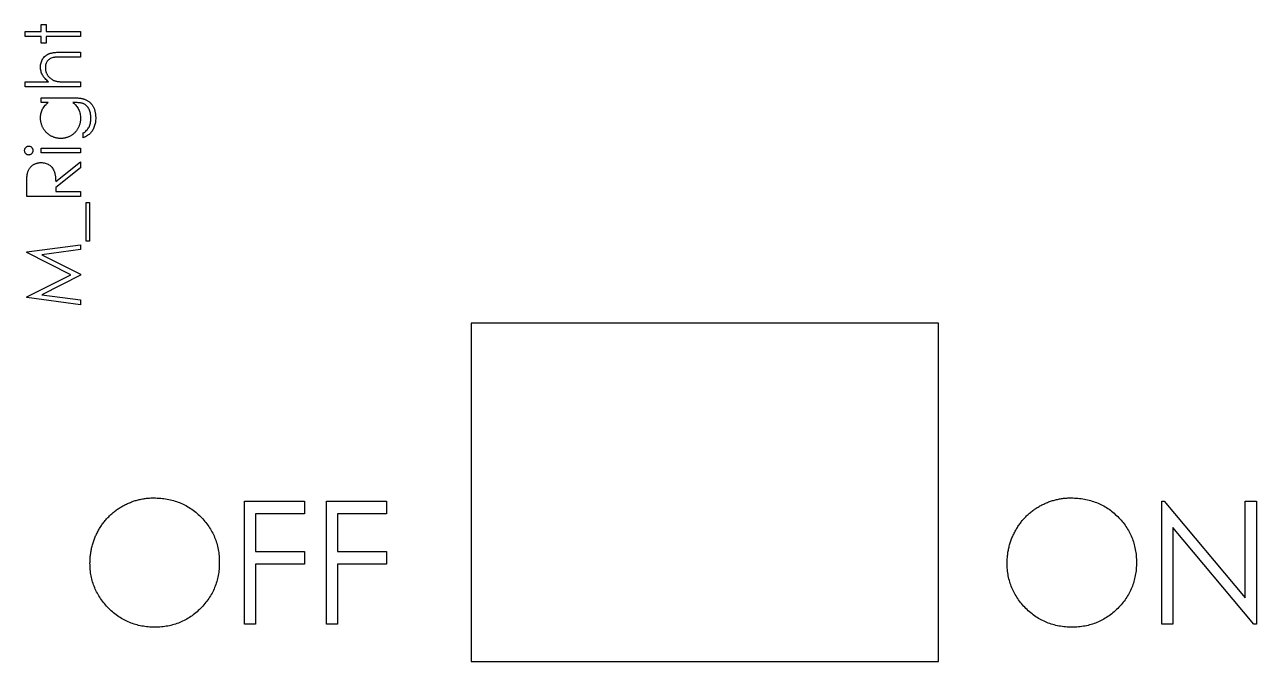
# Model space of a CAD drawing. Header units: millimetres. Extents: x -216 to 166, y 2 to 391.
# Drawn here: x 66.5 to 146.6, y 1.7 to 43.1 of the extents above; entities that cross this region are included whole.
import ezdxf

# ---------------------------------------------------------------- set-up
doc = ezdxf.new("R2010")
doc.units = ezdxf.units.MM

msp = doc.modelspace()

# ---------------------------------------------------------------- linework, layer by layer
at = {"color": 7, "linetype": 'Continuous', "lineweight": 25}
for p, q in [((66.517, 42.356), (66.517, 42.67)), ((66.517, 42.67), (67.549, 42.67)), ((67.549, 42.67), (67.549, 43.119)), ((67.549, 43.119), (67.863, 43.119)), ((67.863, 43.119), (67.863, 42.67)), ((67.863, 42.67), (70.107, 42.67)), ((70.107, 42.67), (70.107, 42.356)), ((67.549, 42.356), (66.517, 42.356)), ((67.549, 41.907), (67.549, 42.356)), ((67.863, 41.907), (67.549, 41.907)), ((70.107, 42.356), (67.863, 42.356)), ((67.863, 42.356), (67.863, 41.907)), ((68.8, 41.324), (70.107, 41.324)), ((70.107, 41.01), (68.903, 41.01)), ((70.107, 41.324), (70.107, 41.01)), ((66.517, 39.081), (66.517, 39.395)), ((66.517, 39.395), (68.032, 39.395)), ((69.182, 39.395), (70.107, 39.395)), ((70.107, 39.395), (70.107, 39.081)), ((70.107, 39.081), (66.517, 39.081)), ((67.549, 38.049), (67.549, 38.363)), ((67.549, 38.363), (69.579, 38.363)), ((67.996, 38.049), (67.549, 38.049)), ((69.749, 38.049), (69.616, 38.049)), ((70.286, 35.76), (70.286, 36.074)), ((67.549, 34.773), (67.549, 35.087)), ((67.549, 35.087), (70.107, 35.087)), ((70.107, 34.773), (67.549, 34.773)), ((70.107, 35.087), (70.107, 34.773)), ((68.491, 32.904), (70.107, 34.19)), ((70.107, 33.801), (68.491, 32.515)), ((70.107, 34.19), (70.107, 33.801)), ((66.607, 31.946), (66.607, 32.646)), ((68.491, 32.515), (68.491, 32.26)), ((68.491, 32.26), (70.107, 32.26)), ((70.107, 32.26), (70.107, 31.946)), ((70.107, 31.946), (66.607, 31.946)), ((70.466, 29.029), (70.466, 31.542)), ((70.466, 31.542), (70.69, 31.542)), ((70.69, 31.542), (70.69, 29.029)), ((70.69, 29.029), (70.466, 29.029)), ((66.607, 28.34), (70.107, 28.805)), ((66.607, 28.294), (66.607, 28.34)), ((69.478, 26.853), (66.607, 28.294)), ((70.107, 28.489), (67.588, 28.154)), ((67.588, 28.154), (70.107, 26.891)), ((70.107, 28.805), (70.107, 28.489)), ((66.607, 25.408), (69.478, 26.853)), ((70.107, 26.82), (67.583, 25.552)), ((70.107, 26.891), (70.107, 26.82)), ((66.607, 25.363), (66.607, 25.408)), ((70.107, 24.901), (66.607, 25.363)), ((67.583, 25.552), (70.107, 25.217)), ((70.107, 25.217), (70.107, 24.901)), ((95.5, 23.7), (95.5, 1.7)), ((125.9, 23.7), (95.5, 23.7)), ((125.9, 1.7), (125.9, 23.7)), ((80.773, 4.127), (80.773, 12.127)), ((80.773, 12.127), (84.671, 12.127)), ((84.671, 12.127), (84.671, 11.307)), ((86.107, 4.127), (86.107, 12.127)), ((86.107, 12.127), (90.004, 12.127)), ((90.004, 12.127), (90.004, 11.307)), ((140.411, 4.127), (140.411, 12.127)), ((140.411, 12.127), (140.561, 12.127)), ((140.561, 12.127), (145.847, 5.831)), ((145.847, 5.831), (145.847, 12.127)), ((145.847, 12.127), (146.565, 12.127)), ((146.565, 12.127), (146.565, 4.127)), ((84.671, 11.307), (81.491, 11.307)), ((81.491, 11.307), (81.491, 8.845)), ((90.004, 11.307), (86.824, 11.307)), ((86.824, 11.307), (86.824, 8.845)), ((146.401, 4.127), (141.129, 10.409)), ((141.129, 10.409), (141.129, 4.127)), ((81.491, 8.845), (84.671, 8.845)), ((84.671, 8.845), (84.671, 8.025)), ((86.824, 8.845), (90.004, 8.845)), ((90.004, 8.845), (90.004, 8.025)), ((84.671, 8.025), (81.491, 8.025)), ((81.491, 8.025), (81.491, 4.127)), ((90.004, 8.025), (86.824, 8.025)), ((86.824, 8.025), (86.824, 4.127)), ((81.491, 4.127), (80.773, 4.127)), ((86.824, 4.127), (86.107, 4.127)), ((141.129, 4.127), (140.411, 4.127)), ((146.565, 4.127), (146.401, 4.127)), ((95.5, 1.7), (125.9, 1.7))]:
    msp.add_line(p, q, dxfattribs=at)
for points, knots in [([(67.504, 40.368), (67.506, 40.415), (67.509, 40.508), (67.537, 40.642), (67.582, 40.769), (67.646, 40.885), (67.724, 40.99), (67.816, 41.082), (67.92, 41.159), (68.018, 41.21), (68.104, 41.244), (68.178, 41.265), (68.261, 41.283), (68.352, 41.299), (68.452, 41.309), (68.561, 41.318), (68.678, 41.324), (68.759, 41.324), (68.8, 41.324)], [0, 0, 0, 0, 0.077236, 0.151245, 0.22342, 0.29547, 0.3669, 0.43705, 0.506651, 0.577825, 0.615876, 0.658016, 0.703748, 0.754057, 0.808962, 0.867901, 0.931695, 1, 1, 1, 1]), ([(68.321, 40.974), (68.282, 40.962), (68.206, 40.94), (68.102, 40.889), (68.013, 40.826), (67.942, 40.748), (67.885, 40.657), (67.846, 40.553), (67.822, 40.437), (67.819, 40.355), (67.818, 40.312)], [0, 0, 0, 0, 0.136267, 0.26128, 0.379595, 0.494345, 0.60984, 0.729869, 0.859203, 1, 1, 1, 1]), ([(68.903, 41.01), (68.869, 41.01), (68.802, 41.009), (68.707, 41.008), (68.62, 41.006), (68.543, 41.001), (68.475, 40.997), (68.415, 40.99), (68.365, 40.983), (68.335, 40.977), (68.321, 40.974)], [0, 0, 0, 0, 0.178867, 0.342142, 0.489872, 0.622114, 0.740055, 0.841468, 0.928901, 1, 1, 1, 1]), ([(68.032, 39.395), (67.99, 39.428), (67.908, 39.494), (67.801, 39.604), (67.708, 39.718), (67.633, 39.838), (67.575, 39.963), (67.534, 40.094), (67.509, 40.229), (67.506, 40.321), (67.504, 40.368)], [0, 0, 0, 0, 0.140704, 0.273958, 0.400629, 0.522804, 0.641767, 0.760002, 0.878421, 1, 1, 1, 1]), ([(67.818, 40.312), (67.819, 40.287), (67.819, 40.237), (67.829, 40.163), (67.844, 40.091), (67.866, 40.021), (67.894, 39.953), (67.927, 39.887), (67.967, 39.824), (68.012, 39.762), (68.062, 39.705), (68.115, 39.651), (68.171, 39.604), (68.23, 39.561), (68.292, 39.524), (68.357, 39.491), (68.425, 39.464), (68.472, 39.45), (68.495, 39.443)], [0, 0, 0, 0, 0.064023, 0.1267, 0.189094, 0.250549, 0.312483, 0.374212, 0.437823, 0.502633, 0.567724, 0.630558, 0.692757, 0.754256, 0.815111, 0.876045, 0.937979, 1, 1, 1, 1]), ([(68.495, 39.443), (68.512, 39.439), (68.549, 39.431), (68.611, 39.421), (68.682, 39.413), (68.763, 39.406), (68.854, 39.401), (68.954, 39.397), (69.065, 39.395), (69.142, 39.395), (69.182, 39.395)], [0, 0, 0, 0, 0.075999, 0.165611, 0.269045, 0.387448, 0.518827, 0.665394, 0.825083, 1, 1, 1, 1]), ([(67.504, 37.036), (67.505, 37.083), (67.508, 37.176), (67.529, 37.313), (67.563, 37.445), (67.611, 37.573), (67.676, 37.698), (67.762, 37.819), (67.87, 37.937), (67.953, 38.01), (67.996, 38.049)], [0, 0, 0, 0, 0.120911, 0.238762, 0.354755, 0.470359, 0.589144, 0.716329, 0.852445, 1, 1, 1, 1]), ([(69.579, 38.363), (69.622, 38.362), (69.705, 38.362), (69.826, 38.358), (69.937, 38.35), (70.04, 38.341), (70.134, 38.327), (70.218, 38.311), (70.294, 38.293), (70.341, 38.277), (70.363, 38.269)], [0, 0, 0, 0, 0.163445, 0.315489, 0.456291, 0.585864, 0.705429, 0.813371, 0.911718, 1, 1, 1, 1]), ([(69.616, 38.049), (69.654, 38.017), (69.73, 37.953), (69.828, 37.844), (69.912, 37.725), (69.982, 37.596), (70.037, 37.46), (70.078, 37.319), (70.102, 37.174), (70.105, 37.076), (70.107, 37.026)], [0, 0, 0, 0, 0.126584, 0.250941, 0.374443, 0.499573, 0.624733, 0.748994, 0.873157, 1, 1, 1, 1]), ([(70.78, 37.036), (70.778, 37.091), (70.775, 37.196), (70.753, 37.348), (70.716, 37.487), (70.662, 37.611), (70.598, 37.72), (70.526, 37.815), (70.445, 37.891), (70.37, 37.942), (70.304, 37.974), (70.246, 37.994), (70.182, 38.01), (70.11, 38.024), (70.03, 38.035), (69.943, 38.043), (69.848, 38.048), (69.783, 38.048), (69.749, 38.049)], [0, 0, 0, 0, 0.09818, 0.189281, 0.274487, 0.355219, 0.431123, 0.501038, 0.566565, 0.629684, 0.662677, 0.698735, 0.738584, 0.782147, 0.830394, 0.882567, 0.939223, 1, 1, 1, 1]), ([(70.363, 38.269), (70.392, 38.258), (70.448, 38.236), (70.529, 38.195), (70.604, 38.149), (70.675, 38.096), (70.74, 38.037), (70.801, 37.973), (70.855, 37.902), (70.905, 37.826), (70.95, 37.745), (70.989, 37.66), (71.021, 37.571), (71.047, 37.477), (71.069, 37.38), (71.083, 37.279), (71.092, 37.174), (71.093, 37.102), (71.094, 37.066)], [0, 0, 0, 0, 0.061377, 0.120918, 0.179441, 0.23763, 0.295967, 0.354252, 0.413289, 0.473845, 0.53511, 0.596983, 0.659861, 0.724251, 0.789992, 0.857734, 0.927822, 1, 1, 1, 1]), ([(68.819, 35.715), (68.79, 35.716), (68.732, 35.717), (68.647, 35.726), (68.562, 35.738), (68.479, 35.759), (68.397, 35.783), (68.318, 35.813), (68.239, 35.849), (68.163, 35.89), (68.089, 35.936), (68.018, 35.987), (67.952, 36.042), (67.89, 36.101), (67.831, 36.164), (67.777, 36.232), (67.727, 36.303), (67.68, 36.379), (67.64, 36.457), (67.602, 36.536), (67.573, 36.617), (67.547, 36.698), (67.528, 36.782), (67.514, 36.866), (67.506, 36.951), (67.505, 37.008), (67.504, 37.036)], [0, 0, 0, 0, 0.042034, 0.083905, 0.125069, 0.166158, 0.20721, 0.248491, 0.289878, 0.33217, 0.374476, 0.416225, 0.45761, 0.499073, 0.540553, 0.582249, 0.62455, 0.667433, 0.710323, 0.752467, 0.794065, 0.835216, 0.876228, 0.917446, 0.958643, 1, 1, 1, 1]), ([(70.107, 37.026), (70.106, 36.997), (70.105, 36.939), (70.097, 36.852), (70.083, 36.768), (70.064, 36.684), (70.039, 36.602), (70.01, 36.52), (69.974, 36.441), (69.934, 36.363), (69.888, 36.289), (69.839, 36.218), (69.786, 36.151), (69.73, 36.088), (69.669, 36.031), (69.605, 35.977), (69.537, 35.928), (69.466, 35.883), (69.391, 35.844), (69.315, 35.81), (69.237, 35.78), (69.157, 35.756), (69.075, 35.738), (68.991, 35.725), (68.906, 35.717), (68.848, 35.716), (68.819, 35.715)], [0, 0, 0, 0, 0.042863, 0.085187, 0.127219, 0.169041, 0.210896, 0.252856, 0.295658, 0.338581, 0.38149, 0.423606, 0.465089, 0.506333, 0.547059, 0.587693, 0.628691, 0.669961, 0.711048, 0.752006, 0.792681, 0.833453, 0.874196, 0.915497, 0.95748, 1, 1, 1, 1]), ([(71.094, 37.066), (71.093, 37.013), (71.091, 36.91), (71.073, 36.759), (71.044, 36.617), (71.003, 36.483), (70.951, 36.36), (70.893, 36.247), (70.826, 36.147), (70.749, 36.057), (70.658, 35.976), (70.551, 35.899), (70.426, 35.826), (70.334, 35.783), (70.286, 35.76)], [0, 0, 0, 0, 0.096488, 0.1884166, 0.2768652, 0.3621589, 0.4434562, 0.5201823, 0.5927239, 0.6629291, 0.7354281, 0.8148874, 0.9030639, 1, 1, 1, 1]), ([(70.286, 36.074), (70.326, 36.099), (70.405, 36.149), (70.506, 36.241), (70.592, 36.343), (70.662, 36.456), (70.716, 36.582), (70.753, 36.721), (70.776, 36.874), (70.778, 36.981), (70.78, 37.036)], [0, 0, 0, 0, 0.124736, 0.243843, 0.35972, 0.474789, 0.593462, 0.719307, 0.853832, 1, 1, 1, 1]), ([(66.472, 34.929), (66.473, 34.948), (66.475, 34.986), (66.49, 35.041), (66.515, 35.092), (66.55, 35.136), (66.59, 35.174), (66.638, 35.201), (66.689, 35.218), (66.724, 35.221), (66.743, 35.222)], [0, 0, 0, 0, 0.131899, 0.258284, 0.384341, 0.51198, 0.638632, 0.75923, 0.877412, 1, 1, 1, 1]), ([(66.743, 34.638), (66.724, 34.639), (66.689, 34.641), (66.638, 34.659), (66.591, 34.685), (66.55, 34.723), (66.515, 34.768), (66.49, 34.817), (66.474, 34.872), (66.473, 34.909), (66.472, 34.929)], [0, 0, 0, 0, 0.12329, 0.242149, 0.363437, 0.489745, 0.618115, 0.744894, 0.868932, 1, 1, 1, 1]), ([(66.743, 35.222), (66.76, 35.22), (66.795, 35.218), (66.845, 35.201), (66.892, 35.174), (66.932, 35.136), (66.967, 35.092), (66.993, 35.041), (67.008, 34.986), (67.009, 34.948), (67.01, 34.929)], [0, 0, 0, 0, 0.120162, 0.237546, 0.357497, 0.484917, 0.613329, 0.74015, 0.867301, 1, 1, 1, 1]), ([(67.01, 34.929), (67.01, 34.909), (67.008, 34.872), (66.992, 34.817), (66.967, 34.768), (66.933, 34.723), (66.892, 34.686), (66.845, 34.659), (66.795, 34.641), (66.76, 34.639), (66.743, 34.638)], [0, 0, 0, 0, 0.131867, 0.256661, 0.384213, 0.513365, 0.640443, 0.761085, 0.879146, 1, 1, 1, 1]), ([(66.654, 33.439), (66.661, 33.465), (66.673, 33.516), (66.7, 33.589), (66.73, 33.658), (66.766, 33.724), (66.808, 33.786), (66.854, 33.844), (66.905, 33.899), (66.962, 33.949), (67.022, 33.995), (67.086, 34.036), (67.154, 34.07), (67.225, 34.096), (67.3, 34.119), (67.378, 34.134), (67.459, 34.143), (67.514, 34.144), (67.543, 34.145)], [0, 0, 0, 0, 0.064211, 0.127053, 0.188728, 0.24911, 0.309425, 0.369794, 0.430612, 0.491884, 0.554051, 0.61518, 0.676283, 0.73845, 0.800776, 0.865196, 0.931647, 1, 1, 1, 1]), ([(67.543, 34.145), (67.589, 34.143), (67.68, 34.14), (67.812, 34.114), (67.935, 34.07), (68.05, 34.009), (68.152, 33.933), (68.243, 33.84), (68.319, 33.732), (68.371, 33.632), (68.405, 33.543), (68.428, 33.47), (68.446, 33.391), (68.463, 33.305), (68.475, 33.213), (68.484, 33.116), (68.49, 33.012), (68.491, 32.94), (68.491, 32.904)], [0, 0, 0, 0, 0.07878, 0.153721, 0.226714, 0.299191, 0.37119, 0.443006, 0.516689, 0.593217, 0.633873, 0.676989, 0.7229, 0.771959, 0.824211, 0.879379, 0.937948, 1, 1, 1, 1]), ([(66.607, 32.646), (66.607, 32.693), (66.607, 32.783), (66.609, 32.911), (66.613, 33.028), (66.618, 33.133), (66.625, 33.226), (66.632, 33.308), (66.642, 33.378), (66.65, 33.42), (66.654, 33.439)], [0, 0, 0, 0, 0.176258, 0.338434, 0.484822, 0.617158, 0.734698, 0.837385, 0.926372, 1, 1, 1, 1]), ([(70.722, 8.092), (70.723, 8.187), (70.726, 8.376), (70.755, 8.657), (70.797, 8.933), (70.858, 9.204), (70.938, 9.469), (71.031, 9.73), (71.146, 9.984), (71.276, 10.233), (71.42, 10.472), (71.58, 10.698), (71.749, 10.913), (71.935, 11.111), (72.13, 11.298), (72.339, 11.471), (72.56, 11.632), (72.795, 11.777), (73.036, 11.908), (73.285, 12.021), (73.538, 12.117), (73.796, 12.195), (74.059, 12.257), (74.327, 12.299), (74.599, 12.329), (74.783, 12.331), (74.876, 12.332)], [0, 0, 0, 0, 0.043209, 0.0858729, 0.12812, 0.170152, 0.2119176, 0.253753, 0.2960064, 0.3384434, 0.3810154, 0.4228205, 0.4640891, 0.5051258, 0.545975, 0.5869852, 0.6283386, 0.6700838, 0.7119916, 0.7530392, 0.7940494, 0.8348855, 0.8754983, 0.9165473, 0.9580038, 1, 1, 1, 1]), ([(74.876, 12.332), (75.024, 12.328), (75.315, 12.321), (75.742, 12.265), (76.151, 12.167), (76.543, 12.037), (76.914, 11.864), (77.268, 11.654), (77.602, 11.406), (77.914, 11.122), (78.199, 10.812), (78.45, 10.482), (78.66, 10.133), (78.833, 9.766), (78.968, 9.383), (79.062, 8.98), (79.122, 8.561), (79.129, 8.275), (79.132, 8.13)], [0, 0, 0, 0, 0.06657, 0.130749, 0.193413, 0.254989, 0.316114, 0.377262, 0.439401, 0.502971, 0.566525, 0.628231, 0.689091, 0.749345, 0.81017, 0.87161, 0.934869, 1, 1, 1, 1]), ([(130.36, 8.092), (130.361, 8.187), (130.363, 8.376), (130.392, 8.657), (130.435, 8.933), (130.496, 9.204), (130.575, 9.469), (130.669, 9.73), (130.784, 9.984), (130.913, 10.233), (131.058, 10.472), (131.217, 10.698), (131.387, 10.913), (131.572, 11.111), (131.768, 11.298), (131.977, 11.471), (132.198, 11.632), (132.432, 11.777), (132.674, 11.908), (132.922, 12.021), (133.175, 12.117), (133.434, 12.195), (133.696, 12.257), (133.964, 12.299), (134.237, 12.329), (134.421, 12.331), (134.513, 12.332)], [0, 0, 0, 0, 0.043209, 0.085873, 0.12812, 0.170152, 0.211918, 0.253753, 0.296006, 0.338443, 0.381015, 0.42282, 0.464089, 0.505126, 0.545975, 0.586985, 0.628339, 0.670084, 0.711992, 0.753039, 0.794049, 0.834886, 0.875498, 0.916547, 0.958004, 1, 1, 1, 1]), ([(134.513, 12.332), (134.661, 12.328), (134.952, 12.321), (135.38, 12.265), (135.788, 12.167), (136.18, 12.037), (136.552, 11.864), (136.905, 11.654), (137.24, 11.406), (137.551, 11.122), (137.836, 10.812), (138.087, 10.482), (138.298, 10.133), (138.47, 9.766), (138.606, 9.383), (138.699, 8.98), (138.759, 8.561), (138.766, 8.275), (138.77, 8.13)], [0, 0, 0, 0, 0.06657, 0.130749, 0.193413, 0.254989, 0.316114, 0.377262, 0.439401, 0.502971, 0.566525, 0.628231, 0.689091, 0.749345, 0.81017, 0.87161, 0.934869, 1, 1, 1, 1]), ([(74.94, 3.922), (74.795, 3.926), (74.509, 3.933), (74.09, 3.992), (73.687, 4.086), (73.302, 4.22), (72.934, 4.393), (72.583, 4.603), (72.25, 4.853), (71.939, 5.137), (71.654, 5.446), (71.405, 5.777), (71.194, 6.124), (71.022, 6.487), (70.886, 6.865), (70.793, 7.26), (70.732, 7.671), (70.725, 7.95), (70.722, 8.092)], [0, 0, 0, 0, 0.065819, 0.129747, 0.192072, 0.253459, 0.31457, 0.37628, 0.439026, 0.503267, 0.567493, 0.629705, 0.691, 0.751452, 0.812004, 0.87315, 0.935635, 1, 1, 1, 1]), ([(79.132, 8.13), (79.129, 7.986), (79.122, 7.703), (79.062, 7.286), (78.968, 6.886), (78.834, 6.503), (78.662, 6.136), (78.45, 5.786), (78.201, 5.454), (77.917, 5.142), (77.608, 4.856), (77.276, 4.607), (76.929, 4.393), (76.562, 4.222), (76.181, 4.086), (75.782, 3.992), (75.367, 3.932), (75.084, 3.925), (74.94, 3.922)], [0, 0, 0, 0, 0.065227, 0.128569, 0.19032, 0.251378, 0.312388, 0.373789, 0.436431, 0.500567, 0.564687, 0.627136, 0.688455, 0.749246, 0.810155, 0.871671, 0.934773, 1, 1, 1, 1]), ([(134.577, 3.922), (134.432, 3.926), (134.147, 3.933), (133.727, 3.992), (133.324, 4.086), (132.939, 4.22), (132.571, 4.393), (132.221, 4.603), (131.888, 4.853), (131.576, 5.137), (131.291, 5.446), (131.043, 5.777), (130.832, 6.124), (130.66, 6.487), (130.523, 6.865), (130.43, 7.26), (130.37, 7.671), (130.363, 7.95), (130.36, 8.092)], [0, 0, 0, 0, 0.065819, 0.129747, 0.192072, 0.253459, 0.31457, 0.37628, 0.439026, 0.503267, 0.567493, 0.629705, 0.691, 0.751452, 0.812004, 0.87315, 0.935635, 1, 1, 1, 1]), ([(138.77, 8.13), (138.766, 7.986), (138.759, 7.703), (138.699, 7.286), (138.606, 6.886), (138.472, 6.503), (138.3, 6.136), (138.088, 5.786), (137.838, 5.454), (137.555, 5.142), (137.245, 4.856), (136.913, 4.607), (136.566, 4.393), (136.2, 4.222), (135.819, 4.086), (135.42, 3.992), (135.005, 3.932), (134.721, 3.925), (134.577, 3.922)], [0, 0, 0, 0, 0.065227, 0.128569, 0.19032, 0.251378, 0.312388, 0.373789, 0.436431, 0.500567, 0.564687, 0.627136, 0.688455, 0.749246, 0.810155, 0.871671, 0.934773, 1, 1, 1, 1])]:
    msp.add_open_spline(points, degree=3, knots=knots, dxfattribs=at)

doc.saveas('drawing.dxf')
